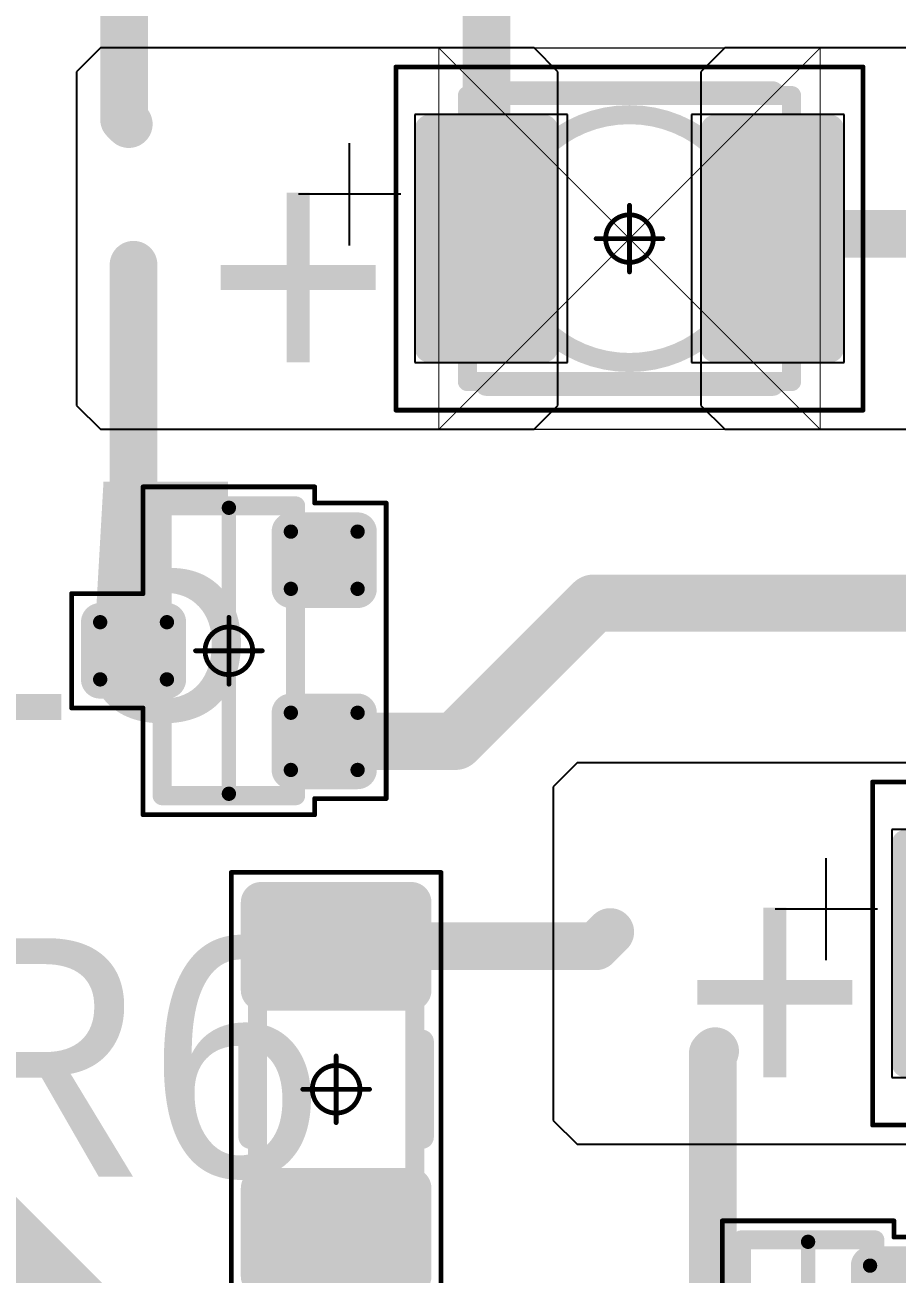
# Model space of a CAD drawing. Header units: millimetres. Extents: x 0 to 273, y 0 to 149.
# Drawn here: x 16.16 to 25.31, y 51.64 to 64.74 of the extents above; entities that cross this region are included whole.
import ezdxf

# ---------------------------------------------------------------- set-up
doc = ezdxf.new("R2010")
doc.units = ezdxf.units.MM
for name, color, linetype in [('Mechanical13', 56, 'Continuous'), ('Mechanical15', 56, 'Continuous'), ('Mechanical2', 216, 'Continuous'), ('TopLayer', 1, 'Continuous'), ('TopOverlay', 2, 'Continuous'), ('TopPaste', 8, 'Continuous'), ('TopSolder', 216, 'Continuous')]:
    doc.layers.add(name, color=color, linetype=linetype)

# ---------------------------------------------------------------- blocks, each defined once
blk = doc.blocks.new('SOT23_54')
at = {"layer": 'Mechanical13', "const_width": 0.1999996}
for points in [[(-0.7000011399999999, 1.52008078), (-0.7000011399999999, -1.51991822)], [(0.7000011399999999, 1.52008078), (-0.7000011399999999, 1.52008078)], [(0.7000011399999999, 1.52008078), (0.7000011399999999, -1.51991822)], [(0.7000011399999999, -1.51991822), (-0.7000011399999999, -1.51991822)]]:
    blk.add_lwpolyline(points, dxfattribs=at)
at = {"layer": 'Mechanical13', "const_width": 0.0999998}
for points in [[(-0.75000104, 1.52008078, 1), (-0.65000124, 1.52008078, 1)], [(-0.75000104, 1.52008078, 1), (-0.65000124, 1.52008078, 1)], [(0.65000124, 1.52008078, 1), (0.75000104, 1.52008078, 1)], [(0.65000124, 1.52008078, 1), (0.75000104, 1.52008078, 1)], [(-0.75000104, -1.51991822, 1), (-0.65000124, -1.51991822, 1)], [(-0.75000104, -1.51991822, 1), (-0.65000124, -1.51991822, 1)], [(0.65000124, -1.51991822, 1), (0.75000104, -1.51991822, 1)], [(0.65000124, -1.51991822, 1), (0.75000104, -1.51991822, 1)]]:
    blk.add_lwpolyline(points, format="xyb", close=True, dxfattribs=at)
at = {"layer": 'Mechanical15', "const_width": 0.0499999}
for points in [[(0.90000074, 1.72008038), (-0.90000074, 1.72008038)], [(-0.90000074, 1.72008038), (-0.90000074, 1.55008072)], [(0.90000074, 1.72008038), (0.90000074, 0.6000800799999999)], [(-0.90000074, 1.55008072), (-1.64999924, 1.55008072)], [(-1.64999924, 1.55008072), (-1.64999924, -1.54991816)], [(1.64999924, 0.6000800799999999), (0.90000074, 0.6000800799999999)], [(1.64999924, 0.6000800799999999), (1.64999924, -0.59991752)], [(0, 0.35007804), (0, -0.34991802)], [(0.3499993, 8.128e-05), (-0.3499993, 8.128e-05)], [(0.90000074, -0.59991752), (0.90000074, -1.71991782)], [(1.64999924, -0.59991752), (0.90000074, -0.59991752)], [(-0.90000074, -1.54991816), (-1.64999924, -1.54991816)], [(-0.90000074, -1.54991816), (-0.90000074, -1.71991782)], [(0.90000074, -1.71991782), (-0.90000074, -1.71991782)]]:
    blk.add_lwpolyline(points, dxfattribs=at)
at = {"layer": 'Mechanical15'}
for points, const_width in [([(-0.9125000799999999, 1.72008038, 1), (-0.8875014, 1.72008038, 1)], 0.02499868), ([(-0.9125000799999999, 1.72008038, 1), (-0.8875014, 1.72008038, 1)], 0.02499868), ([(0.8875014, 1.72008038, 1), (0.9125000799999999, 1.72008038, 1)], 0.02499868), ([(0.8875014, 1.72008038, 1), (0.9125000799999999, 1.72008038, 1)], 0.02499868), ([(-1.66249858, 1.55008072, 1), (-1.6374999, 1.55008072, 1)], 0.02499868), ([(-1.66249858, 1.55008072, 1), (-1.6374999, 1.55008072, 1)], 0.02499868), ([(-0.9125000799999999, 1.55008072, 1), (-0.8875014, 1.55008072, 1)], 0.02499868), ([(-0.9125000799999999, 1.55008072, 1), (-0.8875014, 1.55008072, 1)], 0.02499868), ([(0.8875014, 0.6000800799999999, 1), (0.9125000799999999, 0.6000800799999999, 1)], 0.02499868), ([(0.8875014, 0.6000800799999999, 1), (0.9125000799999999, 0.6000800799999999, 1)], 0.02499868), ([(1.6374999, 0.6000800799999999, 1), (1.66249858, 0.6000800799999999, 1)], 0.02499868), ([(1.6374999, 0.6000800799999999, 1), (1.66249858, 0.6000800799999999, 1)], 0.02499868), ([(0.2499995, 8.382e-05, 1), (-0.2499995, 8.382e-05, 1)], 0.0499999), ([(-0.01249934, 0.35007804, 1), (0.01249934, 0.35007804, 1)], 0.02499868), ([(-0.36249864, 8.128e-05, 1), (-0.33749996, 8.128e-05, 1)], 0.02499868), ([(-0.26249884, 8.382e-05, 1), (-0.23750016, 8.382e-05, 1)], 0.02499868), ([(0.23750016, 8.382e-05, 1), (0.26249884, 8.382e-05, 1)], 0.02499868), ([(0.33749996, 8.128e-05, 1), (0.36249864, 8.128e-05, 1)], 0.02499868), ([(-0.01249934, -0.34991802, 1), (0.01249934, -0.34991802, 1)], 0.02499868), ([(0.8875014, -0.59991752, 1), (0.9125000799999999, -0.59991752, 1)], 0.02499868), ([(0.8875014, -0.59991752, 1), (0.9125000799999999, -0.59991752, 1)], 0.02499868), ([(1.6374999, -0.59991752, 1), (1.66249858, -0.59991752, 1)], 0.02499868), ([(1.6374999, -0.59991752, 1), (1.66249858, -0.59991752, 1)], 0.02499868), ([(-1.66249858, -1.54991816, 1), (-1.6374999, -1.54991816, 1)], 0.02499868), ([(-1.66249858, -1.54991816, 1), (-1.6374999, -1.54991816, 1)], 0.02499868), ([(-0.9125000799999999, -1.54991816, 1), (-0.8875014, -1.54991816, 1)], 0.02499868), ([(-0.9125000799999999, -1.54991816, 1), (-0.8875014, -1.54991816, 1)], 0.02499868), ([(-0.9125000799999999, -1.71991782, 1), (-0.8875014, -1.71991782, 1)], 0.02499868), ([(-0.9125000799999999, -1.71991782, 1), (-0.8875014, -1.71991782, 1)], 0.02499868), ([(0.8875014, -1.71991782, 1), (0.9125000799999999, -1.71991782, 1)], 0.02499868), ([(0.8875014, -1.71991782, 1), (0.9125000799999999, -1.71991782, 1)], 0.02499868)]:
    blk.add_lwpolyline(points, format="xyb", close=True, dxfattribs=dict(at, const_width=const_width))
at = {"layer": 'TopLayer', "const_width": 0.0999998}
for points in [[(-1.39999974, 1.25008132, 1), (-1.29999994, 1.25008132, 1)], [(-0.7000011399999999, 1.25008132, 1), (-0.6000013399999999, 1.25008132, 1)], [(-1.39999974, 0.65008252, 1), (-1.29999994, 0.65008252, 1)], [(-0.7000011399999999, 0.65008252, 1), (-0.6000013399999999, 0.65008252, 1)], [(0.6000013399999999, 0.30008068, 1), (0.7000011399999999, 0.30008068, 1)], [(1.29999994, 0.30008068, 1), (1.39999974, 0.30008068, 1)], [(0.6000013399999999, -0.29991812, 1), (0.7000011399999999, -0.29991812, 1)], [(1.29999994, -0.29991812, 1), (1.39999974, -0.29991812, 1)], [(-1.39999974, -0.64991996, 1), (-1.29999994, -0.64991996, 1)], [(-0.7000011399999999, -0.64991996, 1), (-0.6000013399999999, -0.64991996, 1)], [(-1.39999974, -1.24991876, 1), (-1.29999994, -1.24991876, 1)], [(-0.7000011399999999, -1.24991876, 1), (-0.6000013399999999, -1.24991876, 1)]]:
    blk.add_lwpolyline(points, format="xyb", close=True, dxfattribs=at)
at = {"layer": 'TopLayer'}
for points in [[(-1.34999984, 1.35008112), (-1.34999984, 0.55008272), (-0.65000124, 1.35008112), (-0.65000124, 0.55008272)], [(-1.44999964, 1.25008132), (-1.44999964, 0.65008252), (-0.55000144, 1.25008132), (-0.55000144, 0.65008252)], [(0.65000124, 0.40008048), (0.65000124, -0.39991792), (1.34999984, 0.40008048), (1.34999984, -0.39991792)], [(0.55000144, 0.30008068), (0.55000144, -0.29991812), (1.44999964, 0.30008068), (1.44999964, -0.29991812)], [(-1.44999964, -0.64991996), (-1.44999964, -1.24991876), (-0.55000144, -0.64991996), (-0.55000144, -1.24991876)], [(-1.34999984, -0.54992016), (-1.34999984, -1.34991856), (-0.65000124, -0.54992016), (-0.65000124, -1.34991856)]]:
    blk.add_solid(points, dxfattribs=at)
at = {"layer": 'TopOverlay', "const_width": 0.1499997}
blk.add_lwpolyline([(0, 1.50000208), (0, -1.50000208)], dxfattribs=at)
at = {"layer": 'TopOverlay', "const_width": 0.07499858}
for points in [[(-0.03750056, 1.50000208, 1), (0.03750056, 1.50000208, 1)], [(-0.03750056, -1.50000208, 1), (0.03750056, -1.50000208, 1)]]:
    blk.add_lwpolyline(points, format="xyb", close=True, dxfattribs=at)
at = {"layer": 'TopPaste', "const_width": 0.07499858}
for points in [[(-1.38749786, 1.25008132, 1), (-1.31250182, 1.25008132, 1)], [(-0.68749926, 1.25008132, 1), (-0.61250322, 1.25008132, 1)], [(-1.38749786, 0.65008252, 1), (-1.31250182, 0.65008252, 1)], [(-0.68749926, 0.65008252, 1), (-0.61250322, 0.65008252, 1)], [(0.61250322, 0.30008068, 1), (0.68749926, 0.30008068, 1)], [(1.31250182, 0.30008068, 1), (1.38749786, 0.30008068, 1)], [(0.61250322, -0.29991812, 1), (0.68749926, -0.29991812, 1)], [(1.31250182, -0.29991812, 1), (1.38749786, -0.29991812, 1)], [(-1.38749786, -0.64991996, 1), (-1.31250182, -0.64991996, 1)], [(-0.68749926, -0.64991996, 1), (-0.61250322, -0.64991996, 1)], [(-1.38749786, -1.24991876, 1), (-1.31250182, -1.24991876, 1)], [(-0.68749926, -1.24991876, 1), (-0.61250322, -1.24991876, 1)]]:
    blk.add_lwpolyline(points, format="xyb", close=True, dxfattribs=at)
at = {"layer": 'TopPaste'}
for points in [[(-1.34999984, 1.3250799), (-1.34999984, 0.57508394), (-0.65000124, 1.3250799), (-0.65000124, 0.57508394)], [(-1.42499842, 1.25008132), (-1.42499842, 0.65008252), (-0.5750026599999999, 1.25008132), (-0.5750026599999999, 0.65008252)], [(0.5750026599999999, 0.30008068), (0.5750026599999999, -0.29991812), (1.42499842, 0.30008068), (1.42499842, -0.29991812)], [(0.65000124, 0.37507926), (0.65000124, -0.3749166999999999), (1.34999984, 0.37507926), (1.34999984, -0.3749166999999999)], [(-1.42499842, -0.64991996), (-1.42499842, -1.24991876), (-0.5750026599999999, -0.64991996), (-0.5750026599999999, -1.24991876)], [(-1.34999984, -0.57492138), (-1.34999984, -1.32491734), (-0.65000124, -0.57492138), (-0.65000124, -1.32491734)]]:
    blk.add_solid(points, dxfattribs=at)
at = {"layer": 'TopSolder', "const_width": 0.2015998}
for points in [[(-1.45079974, 1.25008132, 1), (-1.24919994, 1.25008132, 1)], [(-0.75080114, 1.25008132, 1), (-0.5492013399999999, 1.25008132, 1)], [(-1.45079974, 0.65008252, 1), (-1.24919994, 0.65008252, 1)], [(-0.75080114, 0.65008252, 1), (-0.5492013399999999, 0.65008252, 1)], [(0.5492013399999999, 0.30008068, 1), (0.75080114, 0.30008068, 1)], [(1.24919994, 0.30008068, 1), (1.45079974, 0.30008068, 1)], [(0.5492013399999999, -0.29991812, 1), (0.75080114, -0.29991812, 1)], [(1.24919994, -0.29991812, 1), (1.45079974, -0.29991812, 1)], [(-1.45079974, -0.64991996, 1), (-1.24919994, -0.64991996, 1)], [(-0.75080114, -0.64991996, 1), (-0.5492013399999999, -0.64991996, 1)], [(-1.45079974, -1.24991876, 1), (-1.24919994, -1.24991876, 1)], [(-0.75080114, -1.24991876, 1), (-0.5492013399999999, -1.24991876, 1)]]:
    blk.add_lwpolyline(points, format="xyb", close=True, dxfattribs=at)
at = {"layer": 'TopSolder'}
for points in [[(-1.34999984, 1.45168112), (-1.34999984, 0.44848272), (-0.65000124, 1.45168112), (-0.65000124, 0.44848272)], [(-1.55159964, 1.25008132), (-1.55159964, 0.65008252), (-0.4484014399999999, 1.25008132), (-0.4484014399999999, 0.65008252)], [(0.65000124, 0.50168048), (0.65000124, -0.50151792), (1.34999984, 0.50168048), (1.34999984, -0.50151792)], [(0.4484014399999999, 0.30008068), (0.4484014399999999, -0.29991812), (1.55159964, 0.30008068), (1.55159964, -0.29991812)], [(-1.34999984, -0.44832016), (-1.34999984, -1.45151856), (-0.65000124, -0.44832016), (-0.65000124, -1.45151856)], [(-1.55159964, -0.64991996), (-1.55159964, -1.24991876), (-0.4484014399999999, -0.64991996), (-0.4484014399999999, -1.24991876)]]:
    blk.add_solid(points, dxfattribs=at)
blk = doc.blocks.new('SOT23_55')
at = {"layer": 'Mechanical13', "const_width": 0.1999996}
for points in [[(-0.7000011399999999, 1.52008078), (-0.7000011399999999, -1.51991822)], [(0.7000011399999999, 1.52008078), (-0.7000011399999999, 1.52008078)], [(0.7000011399999999, 1.52008078), (0.7000011399999999, -1.51991822)], [(0.7000011399999999, -1.51991822), (-0.7000011399999999, -1.51991822)]]:
    blk.add_lwpolyline(points, dxfattribs=at)
at = {"layer": 'Mechanical13', "const_width": 0.0999998}
for points in [[(-0.75000104, 1.52008078, 1), (-0.65000124, 1.52008078, 1)], [(-0.75000104, 1.52008078, 1), (-0.65000124, 1.52008078, 1)], [(0.65000124, 1.52008078, 1), (0.75000104, 1.52008078, 1)], [(0.65000124, 1.52008078, 1), (0.75000104, 1.52008078, 1)], [(-0.75000104, -1.51991822, 1), (-0.65000124, -1.51991822, 1)], [(-0.75000104, -1.51991822, 1), (-0.65000124, -1.51991822, 1)], [(0.65000124, -1.51991822, 1), (0.75000104, -1.51991822, 1)], [(0.65000124, -1.51991822, 1), (0.75000104, -1.51991822, 1)]]:
    blk.add_lwpolyline(points, format="xyb", close=True, dxfattribs=at)
at = {"layer": 'Mechanical15', "const_width": 0.0499999}
for points in [[(0.90000074, 1.72008038), (-0.90000074, 1.72008038)], [(-0.90000074, 1.72008038), (-0.90000074, 1.55008072)], [(0.90000074, 1.72008038), (0.90000074, 0.6000800799999999)], [(-0.90000074, 1.55008072), (-1.64999924, 1.55008072)], [(-1.64999924, 1.55008072), (-1.64999924, -1.54991816)], [(1.64999924, 0.6000800799999999), (0.90000074, 0.6000800799999999)], [(1.64999924, 0.6000800799999999), (1.64999924, -0.59991752)], [(0, 0.35007804), (0, -0.34991802)], [(0.3499993, 8.128e-05), (-0.3499993, 8.128e-05)], [(0.90000074, -0.59991752), (0.90000074, -1.71991782)], [(1.64999924, -0.59991752), (0.90000074, -0.59991752)], [(-0.90000074, -1.54991816), (-1.64999924, -1.54991816)], [(-0.90000074, -1.54991816), (-0.90000074, -1.71991782)], [(0.90000074, -1.71991782), (-0.90000074, -1.71991782)]]:
    blk.add_lwpolyline(points, dxfattribs=at)
at = {"layer": 'Mechanical15'}
for points, const_width in [([(-0.9125000799999999, 1.72008038, 1), (-0.8875014, 1.72008038, 1)], 0.02499868), ([(-0.9125000799999999, 1.72008038, 1), (-0.8875014, 1.72008038, 1)], 0.02499868), ([(0.8875014, 1.72008038, 1), (0.9125000799999999, 1.72008038, 1)], 0.02499868), ([(0.8875014, 1.72008038, 1), (0.9125000799999999, 1.72008038, 1)], 0.02499868), ([(-1.66249858, 1.55008072, 1), (-1.6374999, 1.55008072, 1)], 0.02499868), ([(-1.66249858, 1.55008072, 1), (-1.6374999, 1.55008072, 1)], 0.02499868), ([(-0.9125000799999999, 1.55008072, 1), (-0.8875014, 1.55008072, 1)], 0.02499868), ([(-0.9125000799999999, 1.55008072, 1), (-0.8875014, 1.55008072, 1)], 0.02499868), ([(0.8875014, 0.6000800799999999, 1), (0.9125000799999999, 0.6000800799999999, 1)], 0.02499868), ([(0.8875014, 0.6000800799999999, 1), (0.9125000799999999, 0.6000800799999999, 1)], 0.02499868), ([(1.6374999, 0.6000800799999999, 1), (1.66249858, 0.6000800799999999, 1)], 0.02499868), ([(1.6374999, 0.6000800799999999, 1), (1.66249858, 0.6000800799999999, 1)], 0.02499868), ([(0.2499995, 8.382e-05, 1), (-0.2499995, 8.382e-05, 1)], 0.0499999), ([(-0.01249934, 0.35007804, 1), (0.01249934, 0.35007804, 1)], 0.02499868), ([(-0.36249864, 8.128e-05, 1), (-0.33749996, 8.128e-05, 1)], 0.02499868), ([(-0.26249884, 8.382e-05, 1), (-0.23750016, 8.382e-05, 1)], 0.02499868), ([(0.23750016, 8.382e-05, 1), (0.26249884, 8.382e-05, 1)], 0.02499868), ([(0.33749996, 8.128e-05, 1), (0.36249864, 8.128e-05, 1)], 0.02499868), ([(-0.01249934, -0.34991802, 1), (0.01249934, -0.34991802, 1)], 0.02499868), ([(0.8875014, -0.59991752, 1), (0.9125000799999999, -0.59991752, 1)], 0.02499868), ([(0.8875014, -0.59991752, 1), (0.9125000799999999, -0.59991752, 1)], 0.02499868), ([(1.6374999, -0.59991752, 1), (1.66249858, -0.59991752, 1)], 0.02499868), ([(1.6374999, -0.59991752, 1), (1.66249858, -0.59991752, 1)], 0.02499868), ([(-1.66249858, -1.54991816, 1), (-1.6374999, -1.54991816, 1)], 0.02499868), ([(-1.66249858, -1.54991816, 1), (-1.6374999, -1.54991816, 1)], 0.02499868), ([(-0.9125000799999999, -1.54991816, 1), (-0.8875014, -1.54991816, 1)], 0.02499868), ([(-0.9125000799999999, -1.54991816, 1), (-0.8875014, -1.54991816, 1)], 0.02499868), ([(-0.9125000799999999, -1.71991782, 1), (-0.8875014, -1.71991782, 1)], 0.02499868), ([(-0.9125000799999999, -1.71991782, 1), (-0.8875014, -1.71991782, 1)], 0.02499868), ([(0.8875014, -1.71991782, 1), (0.9125000799999999, -1.71991782, 1)], 0.02499868), ([(0.8875014, -1.71991782, 1), (0.9125000799999999, -1.71991782, 1)], 0.02499868)]:
    blk.add_lwpolyline(points, format="xyb", close=True, dxfattribs=dict(at, const_width=const_width))
at = {"layer": 'TopLayer', "const_width": 0.0999998}
for points in [[(-1.39999974, 1.25008132, 1), (-1.29999994, 1.25008132, 1)], [(-0.7000011399999999, 1.25008132, 1), (-0.6000013399999999, 1.25008132, 1)], [(-1.39999974, 0.65008252, 1), (-1.29999994, 0.65008252, 1)], [(-0.7000011399999999, 0.65008252, 1), (-0.6000013399999999, 0.65008252, 1)], [(0.6000013399999999, 0.30008068, 1), (0.7000011399999999, 0.30008068, 1)], [(1.29999994, 0.30008068, 1), (1.39999974, 0.30008068, 1)], [(0.6000013399999999, -0.29991812, 1), (0.7000011399999999, -0.29991812, 1)], [(1.29999994, -0.29991812, 1), (1.39999974, -0.29991812, 1)], [(-1.39999974, -0.64991996, 1), (-1.29999994, -0.64991996, 1)], [(-0.7000011399999999, -0.64991996, 1), (-0.6000013399999999, -0.64991996, 1)], [(-1.39999974, -1.24991876, 1), (-1.29999994, -1.24991876, 1)], [(-0.7000011399999999, -1.24991876, 1), (-0.6000013399999999, -1.24991876, 1)]]:
    blk.add_lwpolyline(points, format="xyb", close=True, dxfattribs=at)
at = {"layer": 'TopLayer'}
for points in [[(-1.34999984, 1.35008112), (-1.34999984, 0.55008272), (-0.65000124, 1.35008112), (-0.65000124, 0.55008272)], [(-1.44999964, 1.25008132), (-1.44999964, 0.65008252), (-0.55000144, 1.25008132), (-0.55000144, 0.65008252)], [(0.65000124, 0.40008048), (0.65000124, -0.39991792), (1.34999984, 0.40008048), (1.34999984, -0.39991792)], [(0.55000144, 0.30008068), (0.55000144, -0.29991812), (1.44999964, 0.30008068), (1.44999964, -0.29991812)], [(-1.44999964, -0.64991996), (-1.44999964, -1.24991876), (-0.55000144, -0.64991996), (-0.55000144, -1.24991876)], [(-1.34999984, -0.54992016), (-1.34999984, -1.34991856), (-0.65000124, -0.54992016), (-0.65000124, -1.34991856)]]:
    blk.add_solid(points, dxfattribs=at)
at = {"layer": 'TopOverlay', "const_width": 0.1499997}
blk.add_lwpolyline([(0, 1.50000208), (0, -1.50000208)], dxfattribs=at)
at = {"layer": 'TopOverlay', "const_width": 0.07499858}
for points in [[(-0.03750056, 1.50000208, 1), (0.03750056, 1.50000208, 1)], [(-0.03750056, -1.50000208, 1), (0.03750056, -1.50000208, 1)]]:
    blk.add_lwpolyline(points, format="xyb", close=True, dxfattribs=at)
at = {"layer": 'TopPaste', "const_width": 0.07499858}
for points in [[(-1.38749786, 1.25008132, 1), (-1.31250182, 1.25008132, 1)], [(-0.68749926, 1.25008132, 1), (-0.61250322, 1.25008132, 1)], [(-1.38749786, 0.65008252, 1), (-1.31250182, 0.65008252, 1)], [(-0.68749926, 0.65008252, 1), (-0.61250322, 0.65008252, 1)], [(0.61250322, 0.30008068, 1), (0.68749926, 0.30008068, 1)], [(1.31250182, 0.30008068, 1), (1.38749786, 0.30008068, 1)], [(0.61250322, -0.29991812, 1), (0.68749926, -0.29991812, 1)], [(1.31250182, -0.29991812, 1), (1.38749786, -0.29991812, 1)], [(-1.38749786, -0.64991996, 1), (-1.31250182, -0.64991996, 1)], [(-0.68749926, -0.64991996, 1), (-0.61250322, -0.64991996, 1)], [(-1.38749786, -1.24991876, 1), (-1.31250182, -1.24991876, 1)], [(-0.68749926, -1.24991876, 1), (-0.61250322, -1.24991876, 1)]]:
    blk.add_lwpolyline(points, format="xyb", close=True, dxfattribs=at)
at = {"layer": 'TopPaste'}
for points in [[(-1.34999984, 1.3250799), (-1.34999984, 0.57508394), (-0.65000124, 1.3250799), (-0.65000124, 0.57508394)], [(-1.42499842, 1.25008132), (-1.42499842, 0.65008252), (-0.5750026599999999, 1.25008132), (-0.5750026599999999, 0.65008252)], [(0.5750026599999999, 0.30008068), (0.5750026599999999, -0.29991812), (1.42499842, 0.30008068), (1.42499842, -0.29991812)], [(0.65000124, 0.37507926), (0.65000124, -0.3749166999999999), (1.34999984, 0.37507926), (1.34999984, -0.3749166999999999)], [(-1.42499842, -0.64991996), (-1.42499842, -1.24991876), (-0.5750026599999999, -0.64991996), (-0.5750026599999999, -1.24991876)], [(-1.34999984, -0.57492138), (-1.34999984, -1.32491734), (-0.65000124, -0.57492138), (-0.65000124, -1.32491734)]]:
    blk.add_solid(points, dxfattribs=at)
at = {"layer": 'TopSolder', "const_width": 0.2015998}
for points in [[(-1.45079974, 1.25008132, 1), (-1.24919994, 1.25008132, 1)], [(-0.75080114, 1.25008132, 1), (-0.5492013399999999, 1.25008132, 1)], [(-1.45079974, 0.65008252, 1), (-1.24919994, 0.65008252, 1)], [(-0.75080114, 0.65008252, 1), (-0.5492013399999999, 0.65008252, 1)], [(0.5492013399999999, 0.30008068, 1), (0.75080114, 0.30008068, 1)], [(1.24919994, 0.30008068, 1), (1.45079974, 0.30008068, 1)], [(0.5492013399999999, -0.29991812, 1), (0.75080114, -0.29991812, 1)], [(1.24919994, -0.29991812, 1), (1.45079974, -0.29991812, 1)], [(-1.45079974, -0.64991996, 1), (-1.24919994, -0.64991996, 1)], [(-0.75080114, -0.64991996, 1), (-0.5492013399999999, -0.64991996, 1)], [(-1.45079974, -1.24991876, 1), (-1.24919994, -1.24991876, 1)], [(-0.75080114, -1.24991876, 1), (-0.5492013399999999, -1.24991876, 1)]]:
    blk.add_lwpolyline(points, format="xyb", close=True, dxfattribs=at)
at = {"layer": 'TopSolder'}
for points in [[(-1.34999984, 1.45168112), (-1.34999984, 0.44848272), (-0.65000124, 1.45168112), (-0.65000124, 0.44848272)], [(-1.55159964, 1.25008132), (-1.55159964, 0.65008252), (-0.4484014399999999, 1.25008132), (-0.4484014399999999, 0.65008252)], [(0.65000124, 0.50168048), (0.65000124, -0.50151792), (1.34999984, 0.50168048), (1.34999984, -0.50151792)], [(0.4484014399999999, 0.30008068), (0.4484014399999999, -0.29991812), (1.55159964, 0.30008068), (1.55159964, -0.29991812)], [(-1.34999984, -0.44832016), (-1.34999984, -1.45151856), (-0.65000124, -0.44832016), (-0.65000124, -1.45151856)], [(-1.55159964, -0.64991996), (-1.55159964, -1.24991876), (-0.4484014399999999, -0.64991996), (-0.4484014399999999, -1.24991876)]]:
    blk.add_solid(points, dxfattribs=at)
blk = doc.blocks.new('RC1206S_86')
at = {"layer": 'Mechanical13', "const_width": 0.1999996}
for points in [[(1.62500056, 0.8249996199999998), (-1.62500056, 0.8249996199999998)], [(-1.62500056, -0.8249996199999998), (-1.62500056, 0.8249996199999998)], [(1.62500056, -0.8249996199999998), (1.62500056, 0.8249996199999998)], [(1.62500056, -0.8249996199999998), (-1.62500056, -0.8249996199999998)]]:
    blk.add_lwpolyline(points, dxfattribs=at)
at = {"layer": 'Mechanical13', "const_width": 0.0999998}
for points in [[(-1.67500046, 0.8249996199999998, 1), (-1.57500066, 0.8249996199999998, 1)], [(-1.67500046, 0.8249996199999998, 1), (-1.57500066, 0.8249996199999998, 1)], [(1.57500066, 0.8249996199999998, 1), (1.67500046, 0.8249996199999998, 1)], [(1.57500066, 0.8249996199999998, 1), (1.67500046, 0.8249996199999998, 1)], [(-1.67500046, -0.8249996199999998, 1), (-1.57500066, -0.8249996199999998, 1)], [(-1.67500046, -0.8249996199999998, 1), (-1.57500066, -0.8249996199999998, 1)], [(1.57500066, -0.8249996199999998, 1), (1.67500046, -0.8249996199999998, 1)], [(1.57500066, -0.8249996199999998, 1), (1.67500046, -0.8249996199999998, 1)]]:
    blk.add_lwpolyline(points, format="xyb", close=True, dxfattribs=at)
at = {"layer": 'Mechanical15', "const_width": 0.0499999}
for points in [[(2.27499926, 1.10000034), (-2.27499926, 1.10000034)], [(-2.27499926, -1.10000034), (-2.27499926, 1.10000034)], [(2.27499926, -1.10000034), (2.27499926, 1.10000034)], [(0, -0.3499993), (0, 0.3499993)], [(0.3499993, 0), (-0.3499993, 0)], [(2.27499926, -1.10000034), (-2.27499926, -1.10000034)]]:
    blk.add_lwpolyline(points, dxfattribs=at)
at = {"layer": 'Mechanical15'}
for points, const_width in [([(-2.2874986, 1.10000034, 1), (-2.26249992, 1.10000034, 1)], 0.02499868), ([(-2.2874986, 1.10000034, 1), (-2.26249992, 1.10000034, 1)], 0.02499868), ([(2.26249992, 1.10000034, 1), (2.2874986, 1.10000034, 1)], 0.02499868), ([(2.26249992, 1.10000034, 1), (2.2874986, 1.10000034, 1)], 0.02499868), ([(0.2499995, 0, 1), (-0.2499995, 0, 1)], 0.0499999), ([(-0.01249934, 0.3499993, 1), (0.01249934, 0.3499993, 1)], 0.02499868), ([(-0.36249864, 0, 1), (-0.33749996, 0, 1)], 0.02499868), ([(-0.26249884, 0, 1), (-0.23750016, 0, 1)], 0.02499868), ([(0.23750016, 0, 1), (0.26249884, 0, 1)], 0.02499868), ([(0.33749996, 0, 1), (0.36249864, 0, 1)], 0.02499868), ([(-0.01249934, -0.3499993, 1), (0.01249934, -0.3499993, 1)], 0.02499868), ([(-2.2874986, -1.10000034, 1), (-2.26249992, -1.10000034, 1)], 0.02499868), ([(-2.2874986, -1.10000034, 1), (-2.26249992, -1.10000034, 1)], 0.02499868), ([(2.26249992, -1.10000034, 1), (2.2874986, -1.10000034, 1)], 0.02499868), ([(2.26249992, -1.10000034, 1), (2.2874986, -1.10000034, 1)], 0.02499868)]:
    blk.add_lwpolyline(points, format="xyb", close=True, dxfattribs=dict(at, const_width=const_width))
at = {"layer": 'TopLayer', "const_width": 0.11500104}
for points in [[(-2.01750168, 0.78499716, 1), (-1.90250064, 0.78499716, 1)], [(-1.09750352, 0.78499716, 1), (-0.98250248, 0.78499716, 1)], [(0.98250248, 0.78499716, 1), (1.09750352, 0.78499716, 1)], [(1.90250064, 0.78499716, 1), (2.01750168, 0.78499716, 1)], [(-2.01750168, -0.78499716, 1), (-1.90250064, -0.78499716, 1)], [(-1.09750352, -0.78499716, 1), (-0.98250248, -0.78499716, 1)], [(0.98250248, -0.78499716, 1), (1.09750352, -0.78499716, 1)], [(1.90250064, -0.78499716, 1), (2.01750168, -0.78499716, 1)]]:
    blk.add_lwpolyline(points, format="xyb", close=True, dxfattribs=at)
at = {"layer": 'TopLayer'}
for points in [[(-1.96000116, -0.8999982), (-1.040003, -0.8999982), (-1.96000116, 0.8999982), (-1.040003, 0.8999982)], [(1.040003, -0.8999982), (1.96000116, -0.8999982), (1.040003, 0.8999982), (1.96000116, 0.8999982)], [(-2.0750022, -0.78499716), (-0.92500196, -0.78499716), (-2.0750022, 0.78499716), (-0.92500196, 0.78499716)], [(0.92500196, -0.78499716), (2.0750022, -0.78499716), (0.92500196, 0.78499716), (2.0750022, 0.78499716)]]:
    blk.add_solid(points, dxfattribs=at)
at = {"layer": 'TopOverlay', "const_width": 0.2499995}
for points in [[(0.499999, 0.90000074), (-0.499999, 0.90000074)], [(0.499999, -0.90000074), (-0.499999, -0.90000074)]]:
    blk.add_lwpolyline(points, dxfattribs=at)
at = {"layer": 'TopOverlay', "const_width": 0.12499848}
for points in [[(-0.56249824, 0.90000074, 1), (-0.43749976, 0.90000074, 1)], [(0.43749976, 0.90000074, 1), (0.56249824, 0.90000074, 1)], [(-0.56249824, -0.90000074, 1), (-0.43749976, -0.90000074, 1)], [(0.43749976, -0.90000074, 1), (0.56249824, -0.90000074, 1)]]:
    blk.add_lwpolyline(points, format="xyb", close=True, dxfattribs=at)
at = {"layer": 'TopPaste', "const_width": 0.08999982}
for points in [[(-2.0049998, 0.78499716, 1), (-1.91500252, 0.78499716, 1)], [(-1.08500164, 0.78499716, 1), (-0.9950043599999999, 0.78499716, 1)], [(0.9950043599999999, 0.78499716, 1), (1.08500164, 0.78499716, 1)], [(1.91500252, 0.78499716, 1), (2.0049998, 0.78499716, 1)], [(-2.0049998, -0.78499716, 1), (-1.91500252, -0.78499716, 1)], [(-1.08500164, -0.78499716, 1), (-0.9950043599999999, -0.78499716, 1)], [(0.9950043599999999, -0.78499716, 1), (1.08500164, -0.78499716, 1)], [(1.91500252, -0.78499716, 1), (2.0049998, -0.78499716, 1)]]:
    blk.add_lwpolyline(points, format="xyb", close=True, dxfattribs=at)
at = {"layer": 'TopPaste'}
for points in [[(-1.96000116, -0.8749969799999999), (-1.040003, -0.8749969799999999), (-1.96000116, 0.8749969799999999), (-1.040003, 0.8749969799999999)], [(1.040003, -0.8749969799999999), (1.96000116, -0.8749969799999999), (1.040003, 0.8749969799999999), (1.96000116, 0.8749969799999999)], [(-2.05000098, -0.78499716), (-0.9500031800000001, -0.78499716), (-2.05000098, 0.78499716), (-0.9500031800000001, 0.78499716)], [(0.9500031800000001, -0.78499716), (2.05000098, -0.78499716), (0.9500031800000001, 0.78499716), (2.05000098, 0.78499716)]]:
    blk.add_solid(points, dxfattribs=at)
at = {"layer": 'TopSolder', "const_width": 0.21500084}
for points in [[(-2.06750158, 0.78499716, 1), (-1.85250074, 0.78499716, 1)], [(-1.14750342, 0.78499716, 1), (-0.93250258, 0.78499716, 1)], [(0.93250258, 0.78499716, 1), (1.14750342, 0.78499716, 1)], [(1.85250074, 0.78499716, 1), (2.06750158, 0.78499716, 1)], [(-2.06750158, -0.78499716, 1), (-1.85250074, -0.78499716, 1)], [(-1.14750342, -0.78499716, 1), (-0.93250258, -0.78499716, 1)], [(0.93250258, -0.78499716, 1), (1.14750342, -0.78499716, 1)], [(1.85250074, -0.78499716, 1), (2.06750158, -0.78499716, 1)]]:
    blk.add_lwpolyline(points, format="xyb", close=True, dxfattribs=at)
at = {"layer": 'TopSolder'}
for points in [[(-1.96000116, -0.999998), (-1.040003, -0.999998), (-1.96000116, 0.999998), (-1.040003, 0.999998)], [(1.040003, -0.999998), (1.96000116, -0.999998), (1.040003, 0.999998), (1.96000116, 0.999998)], [(-2.175002, -0.78499716), (-0.8250021599999999, -0.78499716), (-2.175002, 0.78499716), (-0.8250021599999999, 0.78499716)], [(0.8250021599999999, -0.78499716), (2.175002, -0.78499716), (0.8250021599999999, 0.78499716), (2.175002, 0.78499716)]]:
    blk.add_solid(points, dxfattribs=at)
blk = doc.blocks.new('T66G_139')
at = {"layer": 'Mechanical13'}
for p, q in [((2.93559992, 0.07119874), (2.93559992, -1.00000054)), ((2.40000028, -0.4644009), (3.47119956, -0.4644009))]:
    blk.add_line(p, q, dxfattribs=at)
at = {"layer": 'Mechanical13', "const_width": 0.1999996}
for points in [[(-1.69999914, 1.49999954), (-1.69999914, -1.49999954)], [(1.69999914, 1.49999954), (-1.69999914, 1.49999954)], [(1.69999914, 1.49999954), (1.69999914, -1.49999954)], [(1.69999914, -1.49999954), (-1.69999914, -1.49999954)]]:
    blk.add_lwpolyline(points, dxfattribs=at)
at = {"layer": 'Mechanical13'}
for points, const_width in [([(-1.74999904, 1.49999954, 1), (-1.64999924, 1.49999954, 1)], 0.0999998), ([(-1.74999904, 1.49999954, 1), (-1.64999924, 1.49999954, 1)], 0.0999998), ([(1.64999924, 1.49999954, 1), (1.74999904, 1.49999954, 1)], 0.0999998), ([(1.64999924, 1.49999954, 1), (1.74999904, 1.49999954, 1)], 0.0999998), ([(1.29999994, 0, 1), (-1.29999994, 0, 1)], 0.1999996), ([(-1.34999984, 0, 1), (-1.25000004, 0, 1)], 0.0999998), ([(1.25000004, 0, 1), (1.34999984, 0, 1)], 0.0999998), ([(-1.74999904, -1.49999954, 1), (-1.64999924, -1.49999954, 1)], 0.0999998), ([(-1.74999904, -1.49999954, 1), (-1.64999924, -1.49999954, 1)], 0.0999998), ([(1.64999924, -1.49999954, 1), (1.74999904, -1.49999954, 1)], 0.0999998), ([(1.64999924, -1.49999954, 1), (1.74999904, -1.49999954, 1)], 0.0999998)]:
    blk.add_lwpolyline(points, format="xyb", close=True, dxfattribs=dict(at, const_width=const_width))
at = {"layer": 'Mechanical15', "const_width": 0.0499999}
for points in [[(2.45000018, 1.79999894), (-2.45000018, 1.79999894)], [(-2.45000018, 1.79999894), (-2.45000018, -1.79999894)], [(2.45000018, 1.79999894), (2.45000018, -1.79999894)], [(0, 0.3499993), (0, -0.3499993)], [(0.3499993, 0), (-0.3499993, 0)], [(2.45000018, -1.79999894), (-2.45000018, -1.79999894)]]:
    blk.add_lwpolyline(points, dxfattribs=at)
at = {"layer": 'Mechanical15'}
for points, const_width in [([(-2.46249952, 1.79999894, 1), (-2.43750084, 1.79999894, 1)], 0.02499868), ([(-2.46249952, 1.79999894, 1), (-2.43750084, 1.79999894, 1)], 0.02499868), ([(2.43750084, 1.79999894, 1), (2.46249952, 1.79999894, 1)], 0.02499868), ([(2.43750084, 1.79999894, 1), (2.46249952, 1.79999894, 1)], 0.02499868), ([(0.2499995, 0, 1), (-0.2499995, 0, 1)], 0.0499999), ([(-0.01249934, 0.3499993, 1), (0.01249934, 0.3499993, 1)], 0.02499868), ([(-0.36249864, 0, 1), (-0.33749996, 0, 1)], 0.02499868), ([(-0.26249884, 0, 1), (-0.23750016, 0, 1)], 0.02499868), ([(0.23750016, 0, 1), (0.26249884, 0, 1)], 0.02499868), ([(0.33749996, 0, 1), (0.36249864, 0, 1)], 0.02499868), ([(-0.01249934, -0.3499993, 1), (0.01249934, -0.3499993, 1)], 0.02499868), ([(-2.46249952, -1.79999894, 1), (-2.43750084, -1.79999894, 1)], 0.02499868), ([(-2.46249952, -1.79999894, 1), (-2.43750084, -1.79999894, 1)], 0.02499868), ([(2.43750084, -1.79999894, 1), (2.46249952, -1.79999894, 1)], 0.02499868), ([(2.43750084, -1.79999894, 1), (2.46249952, -1.79999894, 1)], 0.02499868)]:
    blk.add_lwpolyline(points, format="xyb", close=True, dxfattribs=dict(at, const_width=const_width))
at = {"layer": 'TopLayer'}
for p, q in [((-5.549999059999999, 2.00000108), (-5.8000011, 1.74999904)), ((-1.00000054, 2.00000108), (-5.549999059999999, 2.00000108)), ((-0.75000104, 1.74999904), (-1.00000054, 2.00000108)), ((1.00000054, 2.00000108), (0.75000104, 1.74999904)), ((5.549999059999999, 2.00000108), (1.00000054, 2.00000108)), ((5.8000011, 1.74999904), (5.549999059999999, 2.00000108)), ((-5.8000011, 1.74999904), (-5.8000011, -1.74999904)), ((-0.75000104, -1.74999904), (-0.75000104, 1.74999904)), ((0.75000104, 1.74999904), (0.75000104, -1.74999904)), ((5.8000011, -1.74999904), (5.8000011, 1.74999904)), ((-5.8000011, -1.74999904), (-5.549999059999999, -2.00000108)), ((-1.00000054, -2.00000108), (-0.75000104, -1.74999904)), ((0.75000104, -1.74999904), (1.00000054, -2.00000108)), ((5.549999059999999, -2.00000108), (5.8000011, -1.74999904)), ((-5.549999059999999, -2.00000108), (-1.00000054, -2.00000108)), ((1.00000054, -2.00000108), (5.549999059999999, -2.00000108))]:
    blk.add_line(p, q, dxfattribs=at)
at = {"layer": 'TopLayer', "const_width": 0.1499997}
for points in [[(-2.17499946, 1.15000024, 1), (-2.0250023, 1.15000024, 1)], [(-0.97500186, 1.15000024, 1), (-0.8250047, 1.15000024, 1)], [(0.8250047, 1.15000024, 1), (0.97500186, 1.15000024, 1)], [(2.0250023, 1.15000024, 1), (2.17499946, 1.15000024, 1)], [(-2.17499946, -1.15000024, 1), (-2.0250023, -1.15000024, 1)], [(-0.97500186, -1.15000024, 1), (-0.8250047, -1.15000024, 1)], [(0.8250047, -1.15000024, 1), (0.97500186, -1.15000024, 1)], [(2.0250023, -1.15000024, 1), (2.17499946, -1.15000024, 1)]]:
    blk.add_lwpolyline(points, format="xyb", close=True, dxfattribs=at)
at = {"layer": 'TopLayer'}
for points in [[(-0.9000032799999999, 1.29999994), (-2.10000088, 1.29999994), (-0.9000032799999999, -1.29999994), (-2.10000088, -1.29999994)], [(2.10000088, 1.29999994), (0.9000032799999999, 1.29999994), (2.10000088, -1.29999994), (0.9000032799999999, -1.29999994)], [(-0.75000358, 1.15000024), (-2.25000058, 1.15000024), (-0.75000358, -1.15000024), (-2.25000058, -1.15000024)], [(2.25000058, 1.15000024), (0.75000358, 1.15000024), (2.25000058, -1.15000024), (0.75000358, -1.15000024)]]:
    blk.add_solid(points, dxfattribs=at)
at = {"layer": 'TopOverlay', "const_width": 0.2499995}
for points in [[(1.49999954, 1.52500076), (-1.49999954, 1.52500076)], [(1.49999954, -1.52500076), (-1.49999954, -1.52500076)]]:
    blk.add_lwpolyline(points, dxfattribs=at)
at = {"layer": 'TopOverlay', "const_width": 0.12499848}
for points in [[(-1.56249878, 1.52500076, 1), (-1.4375003, 1.52500076, 1)], [(1.4375003, 1.52500076, 1), (1.56249878, 1.52500076, 1)], [(-1.56249878, -1.52500076, 1), (-1.4375003, -1.52500076, 1)], [(1.4375003, -1.52500076, 1), (1.56249878, -1.52500076, 1)]]:
    blk.add_lwpolyline(points, format="xyb", close=True, dxfattribs=at)
at = {"layer": 'TopPaste', "const_width": 0.12499848}
for points in [[(-2.16250012, 1.15000024, 1), (-2.03750164, 1.15000024, 1)], [(-0.9625025199999999, 1.15000024, 1), (-0.8375040399999999, 1.15000024, 1)], [(0.8375040399999999, 1.15000024, 1), (0.9625025199999999, 1.15000024, 1)], [(2.03750164, 1.15000024, 1), (2.16250012, 1.15000024, 1)], [(-2.16250012, -1.15000024, 1), (-2.03750164, -1.15000024, 1)], [(-0.9625025199999999, -1.15000024, 1), (-0.8375040399999999, -1.15000024, 1)], [(0.8375040399999999, -1.15000024, 1), (0.9625025199999999, -1.15000024, 1)], [(2.03750164, -1.15000024, 1), (2.16250012, -1.15000024, 1)]]:
    blk.add_lwpolyline(points, format="xyb", close=True, dxfattribs=at)
at = {"layer": 'TopPaste'}
for points in [[(-0.9000032799999999, 1.27499872), (-2.10000088, 1.27499872), (-0.9000032799999999, -1.27499872), (-2.10000088, -1.27499872)], [(2.10000088, 1.27499872), (0.9000032799999999, 1.27499872), (2.10000088, -1.27499872), (0.9000032799999999, -1.27499872)], [(-0.7750047999999999, 1.15000024), (-2.22499936, 1.15000024), (-0.7750047999999999, -1.15000024), (-2.22499936, -1.15000024)], [(2.22499936, 1.15000024), (0.7750047999999999, 1.15000024), (2.22499936, -1.15000024), (0.7750047999999999, -1.15000024)]]:
    blk.add_solid(points, dxfattribs=at)
at = {"layer": 'TopSolder'}
for p, q in [((-2.25000058, 1.29999994), (-2.25000058, -1.29999994)), ((-0.65000124, 1.29999994), (-2.25000058, 1.29999994)), ((-0.65000124, -1.29999994), (-0.65000124, 1.29999994)), ((0.65000124, 1.29999994), (0.65000124, -1.29999994)), ((2.25000058, 1.29999994), (0.65000124, 1.29999994)), ((2.25000058, -1.29999994), (2.25000058, 1.29999994)), ((-2.25000058, -1.29999994), (-0.65000124, -1.29999994)), ((0.65000124, -1.29999994), (2.25000058, -1.29999994))]:
    blk.add_line(p, q, dxfattribs=at)
at = {"layer": 'TopOverlay'}
blk.add_text('+', height=2.50000008, dxfattribs=at).set_placement((2.50000008, -0.8000009399999999))
blk = doc.blocks.new('T66G_140')
at = {"layer": 'Mechanical13'}
for p, q in [((2.93559992, 0.07119874), (2.93559992, -1.00000054)), ((2.40000028, -0.4644009), (3.47119956, -0.4644009))]:
    blk.add_line(p, q, dxfattribs=at)
at = {"layer": 'Mechanical13', "const_width": 0.1999996}
for points in [[(-1.69999914, 1.49999954), (-1.69999914, -1.49999954)], [(1.69999914, 1.49999954), (-1.69999914, 1.49999954)], [(1.69999914, 1.49999954), (1.69999914, -1.49999954)], [(1.69999914, -1.49999954), (-1.69999914, -1.49999954)]]:
    blk.add_lwpolyline(points, dxfattribs=at)
at = {"layer": 'Mechanical13'}
for points, const_width in [([(-1.74999904, 1.49999954, 1), (-1.64999924, 1.49999954, 1)], 0.0999998), ([(-1.74999904, 1.49999954, 1), (-1.64999924, 1.49999954, 1)], 0.0999998), ([(1.64999924, 1.49999954, 1), (1.74999904, 1.49999954, 1)], 0.0999998), ([(1.64999924, 1.49999954, 1), (1.74999904, 1.49999954, 1)], 0.0999998), ([(1.29999994, 0, 1), (-1.29999994, 0, 1)], 0.1999996), ([(-1.34999984, 0, 1), (-1.25000004, 0, 1)], 0.0999998), ([(1.25000004, 0, 1), (1.34999984, 0, 1)], 0.0999998), ([(-1.74999904, -1.49999954, 1), (-1.64999924, -1.49999954, 1)], 0.0999998), ([(-1.74999904, -1.49999954, 1), (-1.64999924, -1.49999954, 1)], 0.0999998), ([(1.64999924, -1.49999954, 1), (1.74999904, -1.49999954, 1)], 0.0999998), ([(1.64999924, -1.49999954, 1), (1.74999904, -1.49999954, 1)], 0.0999998)]:
    blk.add_lwpolyline(points, format="xyb", close=True, dxfattribs=dict(at, const_width=const_width))
at = {"layer": 'Mechanical15', "const_width": 0.0499999}
for points in [[(2.45000018, 1.79999894), (-2.45000018, 1.79999894)], [(-2.45000018, 1.79999894), (-2.45000018, -1.79999894)], [(2.45000018, 1.79999894), (2.45000018, -1.79999894)], [(0, 0.3499993), (0, -0.3499993)], [(0.3499993, 0), (-0.3499993, 0)], [(2.45000018, -1.79999894), (-2.45000018, -1.79999894)]]:
    blk.add_lwpolyline(points, dxfattribs=at)
at = {"layer": 'Mechanical15'}
for points, const_width in [([(-2.46249952, 1.79999894, 1), (-2.43750084, 1.79999894, 1)], 0.02499868), ([(-2.46249952, 1.79999894, 1), (-2.43750084, 1.79999894, 1)], 0.02499868), ([(2.43750084, 1.79999894, 1), (2.46249952, 1.79999894, 1)], 0.02499868), ([(2.43750084, 1.79999894, 1), (2.46249952, 1.79999894, 1)], 0.02499868), ([(0.2499995, 0, 1), (-0.2499995, 0, 1)], 0.0499999), ([(-0.01249934, 0.3499993, 1), (0.01249934, 0.3499993, 1)], 0.02499868), ([(-0.36249864, 0, 1), (-0.33749996, 0, 1)], 0.02499868), ([(-0.26249884, 0, 1), (-0.23750016, 0, 1)], 0.02499868), ([(0.23750016, 0, 1), (0.26249884, 0, 1)], 0.02499868), ([(0.33749996, 0, 1), (0.36249864, 0, 1)], 0.02499868), ([(-0.01249934, -0.3499993, 1), (0.01249934, -0.3499993, 1)], 0.02499868), ([(-2.46249952, -1.79999894, 1), (-2.43750084, -1.79999894, 1)], 0.02499868), ([(-2.46249952, -1.79999894, 1), (-2.43750084, -1.79999894, 1)], 0.02499868), ([(2.43750084, -1.79999894, 1), (2.46249952, -1.79999894, 1)], 0.02499868), ([(2.43750084, -1.79999894, 1), (2.46249952, -1.79999894, 1)], 0.02499868)]:
    blk.add_lwpolyline(points, format="xyb", close=True, dxfattribs=dict(at, const_width=const_width))
at = {"layer": 'TopLayer'}
for p, q in [((-5.549999059999999, 2.00000108), (-5.8000011, 1.74999904)), ((-1.00000054, 2.00000108), (-5.549999059999999, 2.00000108)), ((-0.75000104, 1.74999904), (-1.00000054, 2.00000108)), ((1.00000054, 2.00000108), (0.75000104, 1.74999904)), ((5.549999059999999, 2.00000108), (1.00000054, 2.00000108)), ((5.8000011, 1.74999904), (5.549999059999999, 2.00000108)), ((-5.8000011, 1.74999904), (-5.8000011, -1.74999904)), ((-0.75000104, -1.74999904), (-0.75000104, 1.74999904)), ((0.75000104, 1.74999904), (0.75000104, -1.74999904)), ((5.8000011, -1.74999904), (5.8000011, 1.74999904)), ((-5.8000011, -1.74999904), (-5.549999059999999, -2.00000108)), ((-1.00000054, -2.00000108), (-0.75000104, -1.74999904)), ((0.75000104, -1.74999904), (1.00000054, -2.00000108)), ((5.549999059999999, -2.00000108), (5.8000011, -1.74999904)), ((-5.549999059999999, -2.00000108), (-1.00000054, -2.00000108)), ((1.00000054, -2.00000108), (5.549999059999999, -2.00000108))]:
    blk.add_line(p, q, dxfattribs=at)
at = {"layer": 'TopLayer', "const_width": 0.1499997}
for points in [[(-2.17499946, 1.15000024, 1), (-2.0250023, 1.15000024, 1)], [(-0.97500186, 1.15000024, 1), (-0.8250047, 1.15000024, 1)], [(0.8250047, 1.15000024, 1), (0.97500186, 1.15000024, 1)], [(2.0250023, 1.15000024, 1), (2.17499946, 1.15000024, 1)], [(-2.17499946, -1.15000024, 1), (-2.0250023, -1.15000024, 1)], [(-0.97500186, -1.15000024, 1), (-0.8250047, -1.15000024, 1)], [(0.8250047, -1.15000024, 1), (0.97500186, -1.15000024, 1)], [(2.0250023, -1.15000024, 1), (2.17499946, -1.15000024, 1)]]:
    blk.add_lwpolyline(points, format="xyb", close=True, dxfattribs=at)
at = {"layer": 'TopLayer'}
for points in [[(-0.9000032799999999, 1.29999994), (-2.10000088, 1.29999994), (-0.9000032799999999, -1.29999994), (-2.10000088, -1.29999994)], [(2.10000088, 1.29999994), (0.9000032799999999, 1.29999994), (2.10000088, -1.29999994), (0.9000032799999999, -1.29999994)], [(-0.75000358, 1.15000024), (-2.25000058, 1.15000024), (-0.75000358, -1.15000024), (-2.25000058, -1.15000024)], [(2.25000058, 1.15000024), (0.75000358, 1.15000024), (2.25000058, -1.15000024), (0.75000358, -1.15000024)]]:
    blk.add_solid(points, dxfattribs=at)
at = {"layer": 'TopOverlay', "const_width": 0.2499995}
for points in [[(1.49999954, 1.52500076), (-1.49999954, 1.52500076)], [(1.49999954, -1.52500076), (-1.49999954, -1.52500076)]]:
    blk.add_lwpolyline(points, dxfattribs=at)
at = {"layer": 'TopOverlay', "const_width": 0.12499848}
for points in [[(-1.56249878, 1.52500076, 1), (-1.4375003, 1.52500076, 1)], [(1.4375003, 1.52500076, 1), (1.56249878, 1.52500076, 1)], [(-1.56249878, -1.52500076, 1), (-1.4375003, -1.52500076, 1)], [(1.4375003, -1.52500076, 1), (1.56249878, -1.52500076, 1)]]:
    blk.add_lwpolyline(points, format="xyb", close=True, dxfattribs=at)
at = {"layer": 'TopPaste', "const_width": 0.12499848}
for points in [[(-2.16250012, 1.15000024, 1), (-2.03750164, 1.15000024, 1)], [(-0.9625025199999999, 1.15000024, 1), (-0.8375040399999999, 1.15000024, 1)], [(0.8375040399999999, 1.15000024, 1), (0.9625025199999999, 1.15000024, 1)], [(2.03750164, 1.15000024, 1), (2.16250012, 1.15000024, 1)], [(-2.16250012, -1.15000024, 1), (-2.03750164, -1.15000024, 1)], [(-0.9625025199999999, -1.15000024, 1), (-0.8375040399999999, -1.15000024, 1)], [(0.8375040399999999, -1.15000024, 1), (0.9625025199999999, -1.15000024, 1)], [(2.03750164, -1.15000024, 1), (2.16250012, -1.15000024, 1)]]:
    blk.add_lwpolyline(points, format="xyb", close=True, dxfattribs=at)
at = {"layer": 'TopPaste'}
for points in [[(-0.9000032799999999, 1.27499872), (-2.10000088, 1.27499872), (-0.9000032799999999, -1.27499872), (-2.10000088, -1.27499872)], [(2.10000088, 1.27499872), (0.9000032799999999, 1.27499872), (2.10000088, -1.27499872), (0.9000032799999999, -1.27499872)], [(-0.7750047999999999, 1.15000024), (-2.22499936, 1.15000024), (-0.7750047999999999, -1.15000024), (-2.22499936, -1.15000024)], [(2.22499936, 1.15000024), (0.7750047999999999, 1.15000024), (2.22499936, -1.15000024), (0.7750047999999999, -1.15000024)]]:
    blk.add_solid(points, dxfattribs=at)
at = {"layer": 'TopSolder'}
for p, q in [((-2.25000058, 1.29999994), (-2.25000058, -1.29999994)), ((-0.65000124, 1.29999994), (-2.25000058, 1.29999994)), ((-0.65000124, -1.29999994), (-0.65000124, 1.29999994)), ((0.65000124, 1.29999994), (0.65000124, -1.29999994)), ((2.25000058, 1.29999994), (0.65000124, 1.29999994)), ((2.25000058, -1.29999994), (2.25000058, 1.29999994)), ((-2.25000058, -1.29999994), (-0.65000124, -1.29999994)), ((0.65000124, -1.29999994), (2.25000058, -1.29999994))]:
    blk.add_line(p, q, dxfattribs=at)
at = {"layer": 'TopOverlay'}
blk.add_text('+', height=2.50000008, dxfattribs=at).set_placement((2.50000008, -0.8000009399999999))

msp = doc.modelspace()

# ---------------------------------------------------------------- linework, layer by layer
at = {"layer": 'Mechanical2'}
for points, const_width in [([(20.50173954, 60.49913986), (20.50173954, 64.49914202)], 0.0127), ([(20.50173954, 64.49914202), (24.5017417, 64.49914202)], 0.0127), ([(20.50173954, 64.49914202), (24.5017417, 60.49913986)], 0.009999979999999999), ([(20.50173954, 60.49913986), (24.5017417, 64.49914202)], 0.009999979999999999), ([(24.5017417, 60.49913986), (24.5017417, 64.49914202)], 0.0127), ([(20.50173954, 60.49913986), (24.5017417, 60.49913986)], 0.0127)]:
    msp.add_lwpolyline(points, dxfattribs=dict(at, const_width=const_width))
for points, const_width in [([(20.49856454, 64.49914202, 1), (20.50491454, 64.49914202, 1)], 0.00635), ([(20.49856454, 64.49914202, 1), (20.50491454, 64.49914202, 1)], 0.00635), ([(20.49924018, 64.49914202, 1), (20.5042389, 64.49914202, 1)], 0.00499872), ([(24.4985667, 64.49914202, 1), (24.5049167, 64.49914202, 1)], 0.00635), ([(24.4985667, 64.49914202, 1), (24.5049167, 64.49914202, 1)], 0.00635), ([(24.49924234, 64.49914202, 1), (24.50424106, 64.49914202, 1)], 0.00499872), ([(20.49856454, 60.49913986, 1), (20.50491454, 60.49913986, 1)], 0.00635), ([(20.49856454, 60.49913986, 1), (20.50491454, 60.49913986, 1)], 0.00635), ([(20.49924018, 60.49913986, 1), (20.5042389, 60.49913986, 1)], 0.00499872), ([(24.4985667, 60.49913986, 1), (24.5049167, 60.49913986, 1)], 0.00635), ([(24.4985667, 60.49913986, 1), (24.5049167, 60.49913986, 1)], 0.00635), ([(24.49924234, 60.49913986, 1), (24.50424106, 60.49913986, 1)], 0.00499872)]:
    msp.add_lwpolyline(points, format="xyb", close=True, dxfattribs=dict(at, const_width=const_width))
at = {"layer": 'TopLayer'}
for points, const_width in [([(21.00174108, 62.49914347999999), (21.00174108, 70.99914172)], 0.499999), ([(17.20000116, 63.74999949999999), (17.20000116, 65.74991929999999)], 0.499999), ([(17.20000116, 63.74999949999999), (17.25000106, 63.6999996)], 0.499999), ([(24.0017427, 62.49914094), (24.05260112, 62.54999936)], 0.499999), ([(24.05260112, 62.54999936), (29.1749988, 62.54999936)], 0.499999), ([(21.00173854, 62.49914094), (21.00174108, 62.49914347999999)], 0.499999), ([(17.29999842, 62.2249962), (17.30000096, 62.22499874)], 0.499999), ([(17.29999842, 58.17491794), (17.29999842, 62.2249962)], 0.499999), ([(20.67491674, 57.2249173), (22.1250002, 58.67500076)], 0.5999987999999999), ([(22.1250002, 58.67500076), (31.67499888, 58.67500076)], 0.5999987999999999), ([(10.17500124, 57.35000213999999), (17.93750286, 49.58750052)], 1.39999974), ([(19.2999995, 57.2249173), (20.67491674, 57.2249173)], 0.5999987999999999), ([(22.15000396, 55.07500288), (22.30000112, 55.22500004)], 0.499999), ([(19.42500052, 55.07500288), (22.15000396, 55.07500288)], 0.499999), ([(23.37500024, 53.95000132), (23.39999892, 53.97499999999999)], 0.499999), ([(23.37500024, 50.4749181), (23.37500024, 53.95000132)], 0.499999), ([(19.42500052, 52.07499872), (19.47500042, 52.02499881999999)], 0.499999), ([(19.47500042, 51.12499807999999), (19.47500042, 52.02499881999999)], 0.499999)]:
    msp.add_lwpolyline(points, dxfattribs=dict(at, const_width=const_width))
for points, const_width in [([(17.07500268, 63.74999949999999, 1), (17.32499964, 63.74999949999999, 1)], 0.2499995), ([(17.07500268, 63.74999949999999, 1), (17.32499964, 63.74999949999999, 1)], 0.2499995), ([(17.12500258, 63.6999996, 1), (17.37499954, 63.6999996, 1)], 0.2499995), ([(23.92760264, 62.54999936, 1), (24.1775996, 62.54999936, 1)], 0.2499995), ([(23.92760264, 62.54999936, 1), (24.1775996, 62.54999936, 1)], 0.2499995), ([(20.87674006, 62.49914094, 1), (21.12673702, 62.49914094, 1)], 0.2499995), ([(20.8767426, 62.49914347999999, 1), (21.12673956, 62.49914347999999, 1)], 0.2499995), ([(20.8767426, 62.49914347999999, 1), (21.12673956, 62.49914347999999, 1)], 0.2499995), ([(23.87674422, 62.49914094, 1), (24.12674118, 62.49914094, 1)], 0.2499995), ([(17.17499994, 62.2249962, 1), (17.4249969, 62.2249962, 1)], 0.2499995), ([(17.17499994, 62.2249962, 1), (17.4249969, 62.2249962, 1)], 0.2499995), ([(17.17500248, 62.22499874, 1), (17.42499944, 62.22499874, 1)], 0.2499995), ([(21.9750005, 58.67500076, 1), (22.2749999, 58.67500076, 1)], 0.2999994), ([(21.9750005, 58.67500076, 1), (22.2749999, 58.67500076, 1)], 0.2999994), ([(17.17499994, 58.17491794, 1), (17.4249969, 58.17491794, 1)], 0.2499995), ([(19.1499998, 57.2249173, 1), (19.4499992, 57.2249173, 1)], 0.2999994), ([(20.52491704, 57.2249173, 1), (20.82491644, 57.2249173, 1)], 0.2999994), ([(20.52491704, 57.2249173, 1), (20.82491644, 57.2249173, 1)], 0.2999994), ([(22.17500264, 55.22500004, 1), (22.4249996, 55.22500004, 1)], 0.2499995), ([(19.30000204, 55.07500288, 1), (19.549999, 55.07500288, 1)], 0.2499995), ([(22.02500548, 55.07500288, 1), (22.27500244, 55.07500288, 1)], 0.2499995), ([(22.02500548, 55.07500288, 1), (22.27500244, 55.07500288, 1)], 0.2499995), ([(23.25000176, 53.95000132, 1), (23.49999872, 53.95000132, 1)], 0.2499995), ([(23.25000176, 53.95000132, 1), (23.49999872, 53.95000132, 1)], 0.2499995), ([(23.27500044, 53.97499999999999, 1), (23.5249974, 53.97499999999999, 1)], 0.2499995), ([(19.30000204, 52.07499872, 1), (19.549999, 52.07499872, 1)], 0.2499995), ([(19.35000194, 52.02499881999999, 1), (19.5999989, 52.02499881999999, 1)], 0.2499995), ([(19.35000194, 52.02499881999999, 1), (19.5999989, 52.02499881999999, 1)], 0.2499995)]:
    msp.add_lwpolyline(points, format="xyb", close=True, dxfattribs=dict(at, const_width=const_width))

# ---------------------------------------------------------------- block references
for name, p, rotation in [('T66G_140', (22.50174062, 62.49914094), 180), ('SOT23_55', (18.29999896, 58.17499922), 180), ('T66G_139', (27.50174078, 54.9991407), 180), ('RC1206S_86', (19.42500052, 53.5750008), 270), ('SOT23_54', (24.37500078, 50.47499937999999), 180)]:
    msp.add_blockref(name, p, dxfattribs=dict(rotation=rotation))

# ---------------------------------------------------------------- texts
at = {"layer": 'TopOverlay'}
for s, p in [('VS15', (10.38851618, 57.44937709999999)), ('R6', (15.03382058, 52.65979054))]:
    msp.add_text(s, height=2.50000008, dxfattribs=at).set_placement(p)

doc.saveas('drawing.dxf')
